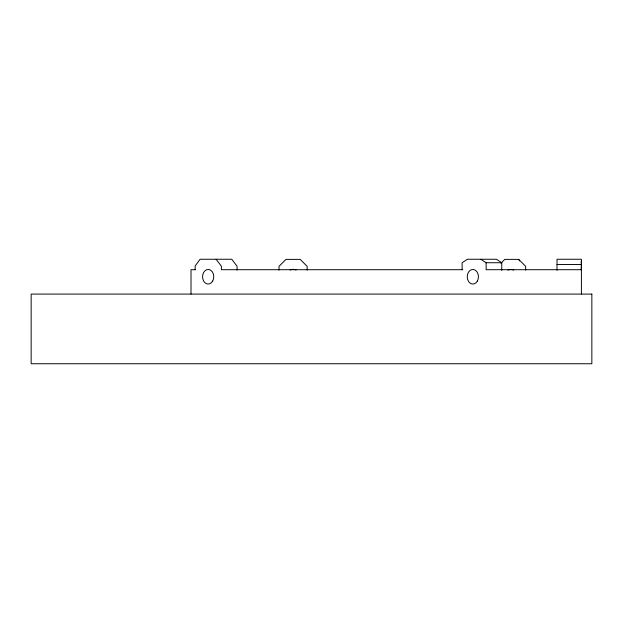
<?xml version="1.0" encoding="UTF-8"?>
<svg xmlns="http://www.w3.org/2000/svg" width="623" height="623" viewBox="0 0 623 623"><rect width="100%" height="100%" fill="white"/><g stroke="black" fill="none" stroke-linecap="round" stroke-linejoin="round"><path stroke-width="0.93" d="M581.399 261.076L581.298 262.735L581.399 261.574M581.228 269.704L581.399 262.003M500.978 263.179L504.77 259.378L518.71 259.378L525.672 266.348L525.672 270.187M480.792 259.254L486.119 262.735L501.756 262.735L501.756 270.359M557.017 264.479L581.228 264.479M195.544 269.704L191.012 269.704L191.012 294.087M462.788 269.704L221.391 269.704L221.391 266.223L216.103 259.254M581.298 269.704L486.119 269.704L486.119 262.735M501.756 262.735L496.469 259.254L467.452 259.254L462.118 262.735L462.118 269.704M518.71 259.378L519.481 260.928M581.399 294.087L581.399 259.254L557.017 259.254L557.017 270.359M307.162 270.187L307.162 266.348L300.193 259.378L285.973 259.378L279.011 266.348L279.011 270.187M237.067 270.078L237.067 266.223L231.772 259.254L200.092 259.254L195.139 265.966L195.139 269.704M290.108 269.985A7.312 7.312 0 0 1 296.057 269.985M507.932 270.125A7.312 7.312 0 0 1 513.788 270.055M591.85 294.087L31.15 294.087L31.15 363.746L591.85 363.746L591.85 294.087M477.382 281.059A7.312 5.607 -90 0 0 473.433 269.486A7.312 5.607 -90 0 0 467.733 279.735A7.312 5.607 -90 0 0 477.382 281.059M212.692 281.059A7.312 5.607 -90 0 0 208.744 269.486A7.312 5.607 -90 0 0 203.043 279.735A7.312 5.607 -90 0 0 212.692 281.059"/></g></svg>
